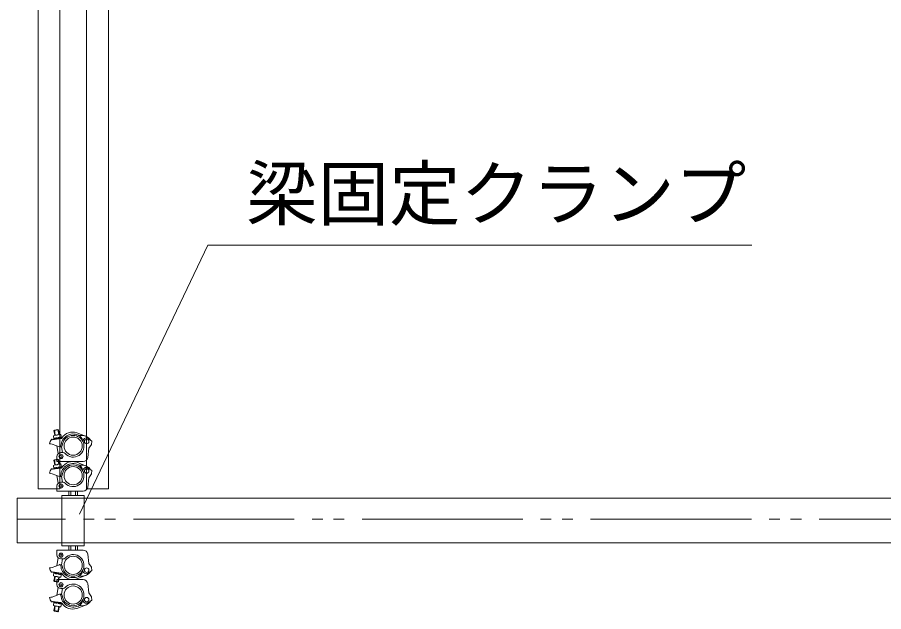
# Model space of a CAD drawing. Units: millimetres, scale not verified. Extents: x -9305 to 9305, y -6415 to 6415.
# Drawn here: x -7722 to -5782, y 3435 to 4767 of the extents above; entities that cross this region are included whole.
import ezdxf
from ezdxf.enums import TextEntityAlignment as Align

# ---------------------------------------------------------------- set-up
doc = ezdxf.new("R2010")
doc.units = ezdxf.units.MM
doc.header["$LTSCALE"] = 40
doc.linetypes.add('DOUBLE_CHAIN2', pattern=[12.8, 9, -1, 0.6, -0.6, 0.6, -1])
for name, color, linetype, lineweight in [('0-2_CLG-45', 134, 'DOUBLE_CHAIN2', 18), ('0-4_CLGS-81', 134, 'Continuous', 18), ('0-7_TEXT', 134, 'Continuous', 18)]:
    doc.layers.add(name, color=color, linetype=linetype, lineweight=lineweight)
doc.styles.add('ＭＳ ゴシック', font='')
doc.styles.get('ＭＳ ゴシック').set_extended_font_data('MS Gothic')

msp = doc.modelspace()

# ---------------------------------------------------------------- linework, layer by layer
at = {"layer": '0-2_CLG-45'}
msp.add_line((578, 3642.33), (-7722, 3642.33), dxfattribs=at)
at = {"layer": '0-4_CLGS-81'}
for p, q in [((-7630.04, 3842.58), (-7639.88, 3840.77)), ((-7631.21, 3843.38), (-7639.08, 3841.94)), ((-7629.13, 3832.01), (-7631.22, 3843.38)), ((-7631.21, 3843.38), (-7630.04, 3842.58)), ((-7628.14, 3832.18), (-7630.05, 3842.59)), ((-7624.2, 3823.02), (-7643.34, 3820.4)), ((-7641.25, 3829.28), (-7639.91, 3821.91)), ((-7622.19, 3825.13), (-7640.89, 3821.73)), ((-7622, 3824.15), (-7640.79, 3820.74)), ((-7639.08, 3841.94), (-7639.88, 3840.77)), ((-7639.88, 3840.77), (-7637.97, 3830.37)), ((-7639.09, 3841.94), (-7637, 3830.56)), ((-7628.38, 3832.13), (-7637.57, 3830.46)), ((-7623.18, 3824.95), (-7624.53, 3832.33)), ((-7588.89, 3836.05), (-7569.04, 3828.46)), ((-7554.92, 3817.53), (-7563.5, 3823.34)), ((-7627.62, 3804.31), (-7643.92, 3810.64)), ((-7643.51, 3820.75), (-7643.34, 3820.4)), ((-7633.33, 3806.53), (-7630.16, 3789.27)), ((-7623.64, 3804.4), (-7626.85, 3804.23)), ((-7623.29, 3804.45), (-7620.92, 3791.55)), ((-7624.2, 3791.53), (-7619.49, 3791.53)), ((-7562.2, 3801.53), (-7564.24, 3780.56)), ((-7630.05, 3776.36), (-7639.89, 3774.56)), ((-7639.09, 3775.72), (-7639.89, 3774.55)), ((-7639.89, 3774.56), (-7637.98, 3764.15)), ((-7639.1, 3775.72), (-7637.01, 3764.34)), ((-7631.22, 3777.16), (-7639.09, 3775.72)), ((-7628.4, 3765.92), (-7637.58, 3764.24)), ((-7633.2, 3782.53), (-7633.2, 3771.53)), ((-7574.2, 3771.53), (-7633.2, 3771.53)), ((-7629.14, 3765.79), (-7631.23, 3777.16)), ((-7631.22, 3777.16), (-7630.05, 3776.36)), ((-7628.14, 3765.96), (-7630.06, 3776.37)), ((-7623.19, 3758.73), (-7624.54, 3766.11)), ((-7606.98, 3771.54), (-7586.98, 3771.54)), ((-7588.9, 3769.83), (-7569.06, 3762.24)), ((-7643.52, 3754.53), (-7643.35, 3754.18)), ((-7624.21, 3756.8), (-7643.35, 3754.18)), ((-7641.26, 3763.07), (-7639.92, 3755.69)), ((-7622.2, 3758.91), (-7640.9, 3755.51)), ((-7622, 3757.93), (-7640.8, 3754.52)), ((-7554.93, 3751.31), (-7563.51, 3757.12)), ((-7627.62, 3738.09), (-7643.93, 3744.42)), ((-7633.34, 3740.31), (-7630.18, 3723.05)), ((-7623.65, 3738.18), (-7626.86, 3738.02)), ((-7623.3, 3738.23), (-7620.94, 3725.33)), ((-7562.21, 3735.31), (-7564.26, 3714.34)), ((-7633.21, 3716.31), (-7633.21, 3705.31)), ((-7624.21, 3725.31), (-7619.5, 3725.31)), ((-7518.1, 3710.69), (-7566.7, 3710.69)), ((-7722, 3589.33), (-7722, 3689.33)), ((-7722, 3689.33), (427.78, 3689.33)), ((-7574.21, 3705.31), (-7633.21, 3705.31)), ((-7607, 3705.32), (-7587, 3705.32)), ((-7607, 3705.32), (-7607, 3695.38)), ((-7602, 3705.32), (-7602, 3695.38)), ((-7592, 3705.32), (-7592, 3695.38)), ((-7587, 3705.32), (-7587, 3695.38)), ((427.78, 3589.33), (-7722, 3589.33)), ((-7633.21, 3562.35), (-7633.21, 3573.35)), ((-7574.21, 3573.35), (-7633.21, 3573.35)), ((-7607, 3573.34), (-7607, 3583.28)), ((-7607, 3573.34), (-7587, 3573.34)), ((-7602, 3573.34), (-7602, 3583.28)), ((-7592, 3573.34), (-7592, 3583.28)), ((-7587, 3573.34), (-7587, 3583.28)), ((-7633.34, 3538.35), (-7630.18, 3555.61)), ((-7624.21, 3553.35), (-7619.5, 3553.35)), ((-7623.3, 3540.43), (-7620.94, 3553.33)), ((-7562.21, 3543.35), (-7564.26, 3564.32)), ((-7627.62, 3540.57), (-7643.93, 3534.24)), ((-7623.65, 3540.48), (-7626.86, 3540.65)), ((-7643.52, 3524.13), (-7643.35, 3524.48)), ((-7624.21, 3521.86), (-7643.35, 3524.48)), ((-7641.26, 3515.6), (-7639.92, 3522.97)), ((-7622.2, 3519.75), (-7640.9, 3523.15)), ((-7622, 3520.73), (-7640.8, 3524.14)), ((-7639.89, 3504.1), (-7637.98, 3514.51)), ((-7639.1, 3502.94), (-7637.01, 3514.32)), ((-7628.4, 3512.74), (-7637.58, 3514.42)), ((-7629.14, 3512.87), (-7631.23, 3501.5)), ((-7628.14, 3512.7), (-7630.06, 3502.29)), ((-7623.19, 3519.93), (-7624.54, 3512.55)), ((-7588.9, 3508.83), (-7569.06, 3516.42)), ((-7554.93, 3527.35), (-7563.51, 3521.54)), ((-7639.09, 3502.94), (-7639.89, 3504.11)), ((-7630.05, 3502.3), (-7639.89, 3504.1)), ((-7631.22, 3501.5), (-7639.09, 3502.94)), ((-7633.2, 3496.13), (-7633.2, 3507.13)), ((-7574.2, 3507.13), (-7633.2, 3507.13)), ((-7631.22, 3501.5), (-7630.05, 3502.3)), ((-7606.98, 3507.12), (-7586.98, 3507.12)), ((-7562.2, 3477.13), (-7564.24, 3498.1)), ((-7627.62, 3474.35), (-7643.92, 3468.02)), ((-7633.33, 3472.13), (-7630.16, 3489.4)), ((-7623.64, 3474.26), (-7626.85, 3474.43)), ((-7624.2, 3487.13), (-7619.49, 3487.13)), ((-7623.29, 3474.22), (-7620.92, 3487.11)), ((-7643.51, 3457.91), (-7643.34, 3458.26)), ((-7624.2, 3455.64), (-7643.34, 3458.26)), ((-7641.25, 3449.38), (-7639.91, 3456.76)), ((-7622.19, 3453.54), (-7640.89, 3456.93)), ((-7622, 3454.52), (-7640.79, 3457.92)), ((-7554.92, 3461.13), (-7563.5, 3455.32)), ((-7639.88, 3437.89), (-7637.97, 3448.29)), ((-7639.08, 3436.72), (-7639.88, 3437.9)), ((-7630.04, 3436.08), (-7639.88, 3437.89)), ((-7639.09, 3436.73), (-7637, 3448.1)), ((-7631.21, 3435.28), (-7639.08, 3436.72)), ((-7628.38, 3446.53), (-7637.57, 3448.2)), ((-7629.13, 3446.65), (-7631.22, 3435.28)), ((-7631.21, 3435.28), (-7630.04, 3436.08)), ((-7628.14, 3446.48), (-7630.05, 3436.08)), ((-7623.18, 3453.71), (-7624.53, 3446.34)), ((-7588.89, 3442.61), (-7569.04, 3450.21))]:
    msp.add_line(p, q, dxfattribs=at)
at = {"layer": '0-4_CLGS-81', "linetype": 'DOUBLE_CHAIN2'}
for p, q in [((-7622.2, 3689.33), (-7572.2, 3689.33)), ((-7622.2, 3589.33), (-7572.2, 3589.33))]:
    msp.add_line(p, q, dxfattribs=at)
at = {"layer": '0-4_CLGS-81'}
for points in [[(-7626.51, 3710.69), (-7626.51, 5910.69), (-7675.11, 5910.69), (-7675.11, 3710.69)], [(-7622.2, 3695.88), (-7572.2, 3695.88), (-7572.2, 3582.58), (-7622.2, 3582.58)]]:
    msp.add_lwpolyline(points, close=True, dxfattribs=at)
for points in [[(-7566.7, 3710.69), (-7566.7, 5910.69), (-7518.1, 5910.69), (-7518.1, 3710.69)], [(-7562.2, 3801.53), (-7556.2, 3810.03), (-7554.92, 3817.53)], [(-7562.21, 3735.31), (-7556.21, 3743.81), (-7554.93, 3751.31)], [(-7562.21, 3543.35), (-7556.21, 3534.85), (-7554.93, 3527.35)], [(-7562.2, 3477.13), (-7556.2, 3468.63), (-7554.92, 3461.13)]]:
    msp.add_lwpolyline(points, dxfattribs=at)
for centre, radius in [((-7596.98, 3806.19), 20.36), ((-7566.7, 3816.53), 5), ((-7624.2, 3783.03), 4.75), ((-7624.2, 3783.03), 2.25), ((-7597, 3739.98), 20.36), ((-7566.71, 3750.31), 5), ((-7624.21, 3716.81), 4.75), ((-7624.21, 3716.81), 2.25), ((-7624.21, 3561.85), 4.75), ((-7624.21, 3561.85), 2.25), ((-7597, 3538.98), 20.42), ((-7566.71, 3528.35), 5), ((-7624.2, 3495.63), 4.75), ((-7624.2, 3495.63), 2.25), ((-7596.98, 3472.47), 20.36), ((-7566.7, 3462.13), 5)]:
    msp.add_circle(centre, radius, dxfattribs=at)
for centre, radius, start, end in [((-7633.91, 3812.69), 18.14, 86.763, 113.859), ((-7635.09, 3819.22), 5.51, 49.828, 150.774), ((-7625.55, 3814.22), 18.14, 86.763, 113.859), ((-7626.73, 3820.74), 5.51, 49.826, 150.775), ((-7597, 3805.83), 27.5, 64.68, 178.286), ((-7624.26, 3825.85), 2.82, 271.374, 323.267), ((-7622.12, 3824.63), 0.5, 270.616, 100.309), ((-7598.33, 3810.3), 27.43, 69.863, 149.651), ((-7597, 3805.83), 24.3, 23.409, 177.714), ((-7580.96, 3839.73), 10, 244.68, 276.446), ((-7590.33, 3817.36), 14.27, 3.379, 69.105), ((-7577.22, 3806.65), 23.29, 33.395, 96.446), ((-7567.6, 3817.28), 7.32, 55.902, 194.205), ((-7651.46, 3780.44), 31.13, 75.977, 87.16), ((-7634.98, 3810.05), 15.01, 132.479, 174.343), ((-7644.44, 3820.38), 1, 21.664, 132.479), ((-7640.79, 3821.24), 0.5, 100.291, 289.984), ((-7626.98, 3806.73), 2.5, 255.37, 358.286), ((-7623.78, 3806.9), 2.5, 273.067, 357.714), ((-7597, 3805.83), 24.3, 222.065, 23.409), ((-7624.2, 3782.53), 9, 90, 180), ((-7619.49, 3785.53), 6, 42.065, 90), ((-7633.92, 3746.48), 18.14, 86.763, 113.859), ((-7625.56, 3748), 18.14, 86.763, 113.859), ((-7597.01, 3739.61), 27.5, 64.68, 178.286), ((-7598.34, 3744.08), 27.43, 69.863, 149.651), ((-7580.97, 3773.51), 10, 244.68, 276.446), ((-7590.34, 3751.14), 14.27, 3.379, 69.105), ((-7574.2, 3781.53), 10, 270, 354.424), ((-7635, 3743.84), 15.01, 132.479, 174.343), ((-7651.47, 3714.22), 31.13, 75.977, 87.16), ((-7644.45, 3754.16), 1, 21.664, 132.479), ((-7640.8, 3755.02), 0.5, 100.291, 289.984), ((-7635.1, 3753), 5.51, 49.828, 150.774), ((-7626.74, 3754.52), 5.51, 49.826, 150.775), ((-7624.28, 3759.63), 2.82, 271.374, 323.267), ((-7622.13, 3758.42), 0.5, 270.616, 100.309), ((-7597.01, 3739.61), 24.3, 23.409, 177.714), ((-7597.01, 3739.61), 24.3, 222.065, 23.409), ((-7577.23, 3740.43), 23.29, 33.395, 96.446), ((-7567.61, 3751.06), 7.32, 55.902, 194.205), ((-7627, 3740.51), 2.5, 255.37, 358.286), ((-7623.79, 3740.68), 2.5, 273.067, 357.714), ((-7624.21, 3716.31), 9, 90, 180), ((-7619.5, 3719.31), 6, 42.065, 90), ((-7574.21, 3715.31), 10, 270, 354.424), ((-7574.21, 3563.35), 10, 5.576, 90), ((-7624.21, 3562.35), 9, 180, 270), ((-7619.5, 3559.35), 6, 270, 317.935), ((-7597.01, 3539.05), 24.3, 336.591, 137.935), ((-7651.47, 3564.44), 31.13, 272.84, 284.023), ((-7635, 3534.83), 15.01, 185.657, 227.521), ((-7627, 3538.15), 2.5, 1.714, 104.63), ((-7597.01, 3539.05), 27.5, 181.714, 295.32), ((-7623.79, 3537.98), 2.5, 2.286, 86.933), ((-7597.01, 3539.05), 24.3, 182.286, 336.591), ((-7644.45, 3524.5), 1, 227.521, 338.336), ((-7640.8, 3523.64), 0.5, 70.016, 259.709), ((-7633.92, 3532.18), 18.14, 246.141, 273.237), ((-7635.1, 3525.66), 5.51, 209.226, 310.172), ((-7625.56, 3530.66), 18.14, 246.141, 273.237), ((-7626.74, 3524.14), 5.51, 209.225, 310.174), ((-7624.28, 3519.03), 2.82, 36.733, 88.626), ((-7622.13, 3520.25), 0.5, 259.691, 89.384), ((-7598.34, 3534.58), 27.43, 210.349, 290.137), ((-7590.34, 3527.52), 14.27, 290.895, 356.621), ((-7580.97, 3505.15), 10, 83.554, 115.32), ((-7577.23, 3538.23), 23.29, 263.554, 326.605), ((-7567.61, 3527.6), 7.32, 165.795, 304.098), ((-7624.2, 3496.13), 9, 180, 270), ((-7597, 3472.83), 24.3, 336.591, 137.935), ((-7574.2, 3497.13), 10, 5.576, 90), ((-7626.98, 3471.93), 2.5, 1.714, 104.63), ((-7623.78, 3471.76), 2.5, 2.286, 86.933), ((-7619.49, 3493.13), 6, 270, 317.935), ((-7651.46, 3498.22), 31.13, 272.84, 284.023), ((-7634.98, 3468.61), 15.01, 185.657, 227.521), ((-7644.44, 3458.28), 1, 227.521, 338.336), ((-7640.79, 3457.42), 0.5, 70.016, 259.709), ((-7635.09, 3459.44), 5.51, 209.226, 310.172), ((-7626.73, 3457.92), 5.51, 209.225, 310.174), ((-7597, 3472.83), 27.5, 181.714, 295.32), ((-7624.26, 3452.82), 2.82, 36.733, 88.626), ((-7622.12, 3454.03), 0.5, 259.691, 89.384), ((-7598.33, 3468.36), 27.43, 210.349, 290.137), ((-7597, 3472.83), 24.3, 182.286, 336.591), ((-7590.33, 3461.31), 14.27, 290.895, 356.621), ((-7577.22, 3472.01), 23.29, 263.554, 326.605), ((-7567.6, 3461.38), 7.32, 165.795, 304.098), ((-7633.91, 3465.97), 18.14, 246.141, 273.237), ((-7625.55, 3464.45), 18.14, 246.141, 273.237), ((-7580.96, 3438.93), 10, 83.554, 115.32)]:
    msp.add_arc(centre, radius, start, end, dxfattribs=at)
at = {"layer": '0-7_TEXT'}
for p, q in [((-7583.04, 3653.54), (-7294.95, 4256.22)), ((-7294.95, 4256.22), (-6077.08, 4256.22))]:
    msp.add_line(p, q, dxfattribs=at)

# ---------------------------------------------------------------- texts
at = {"layer": '0-7_TEXT', "style": 'ＭＳ ゴシック'}
msp.add_text('梁固定クランプ', height=117.3, dxfattribs=at).set_placement((-7209.37, 4278.15), align=Align.BOTTOM_LEFT)

doc.saveas('drawing.dxf')
